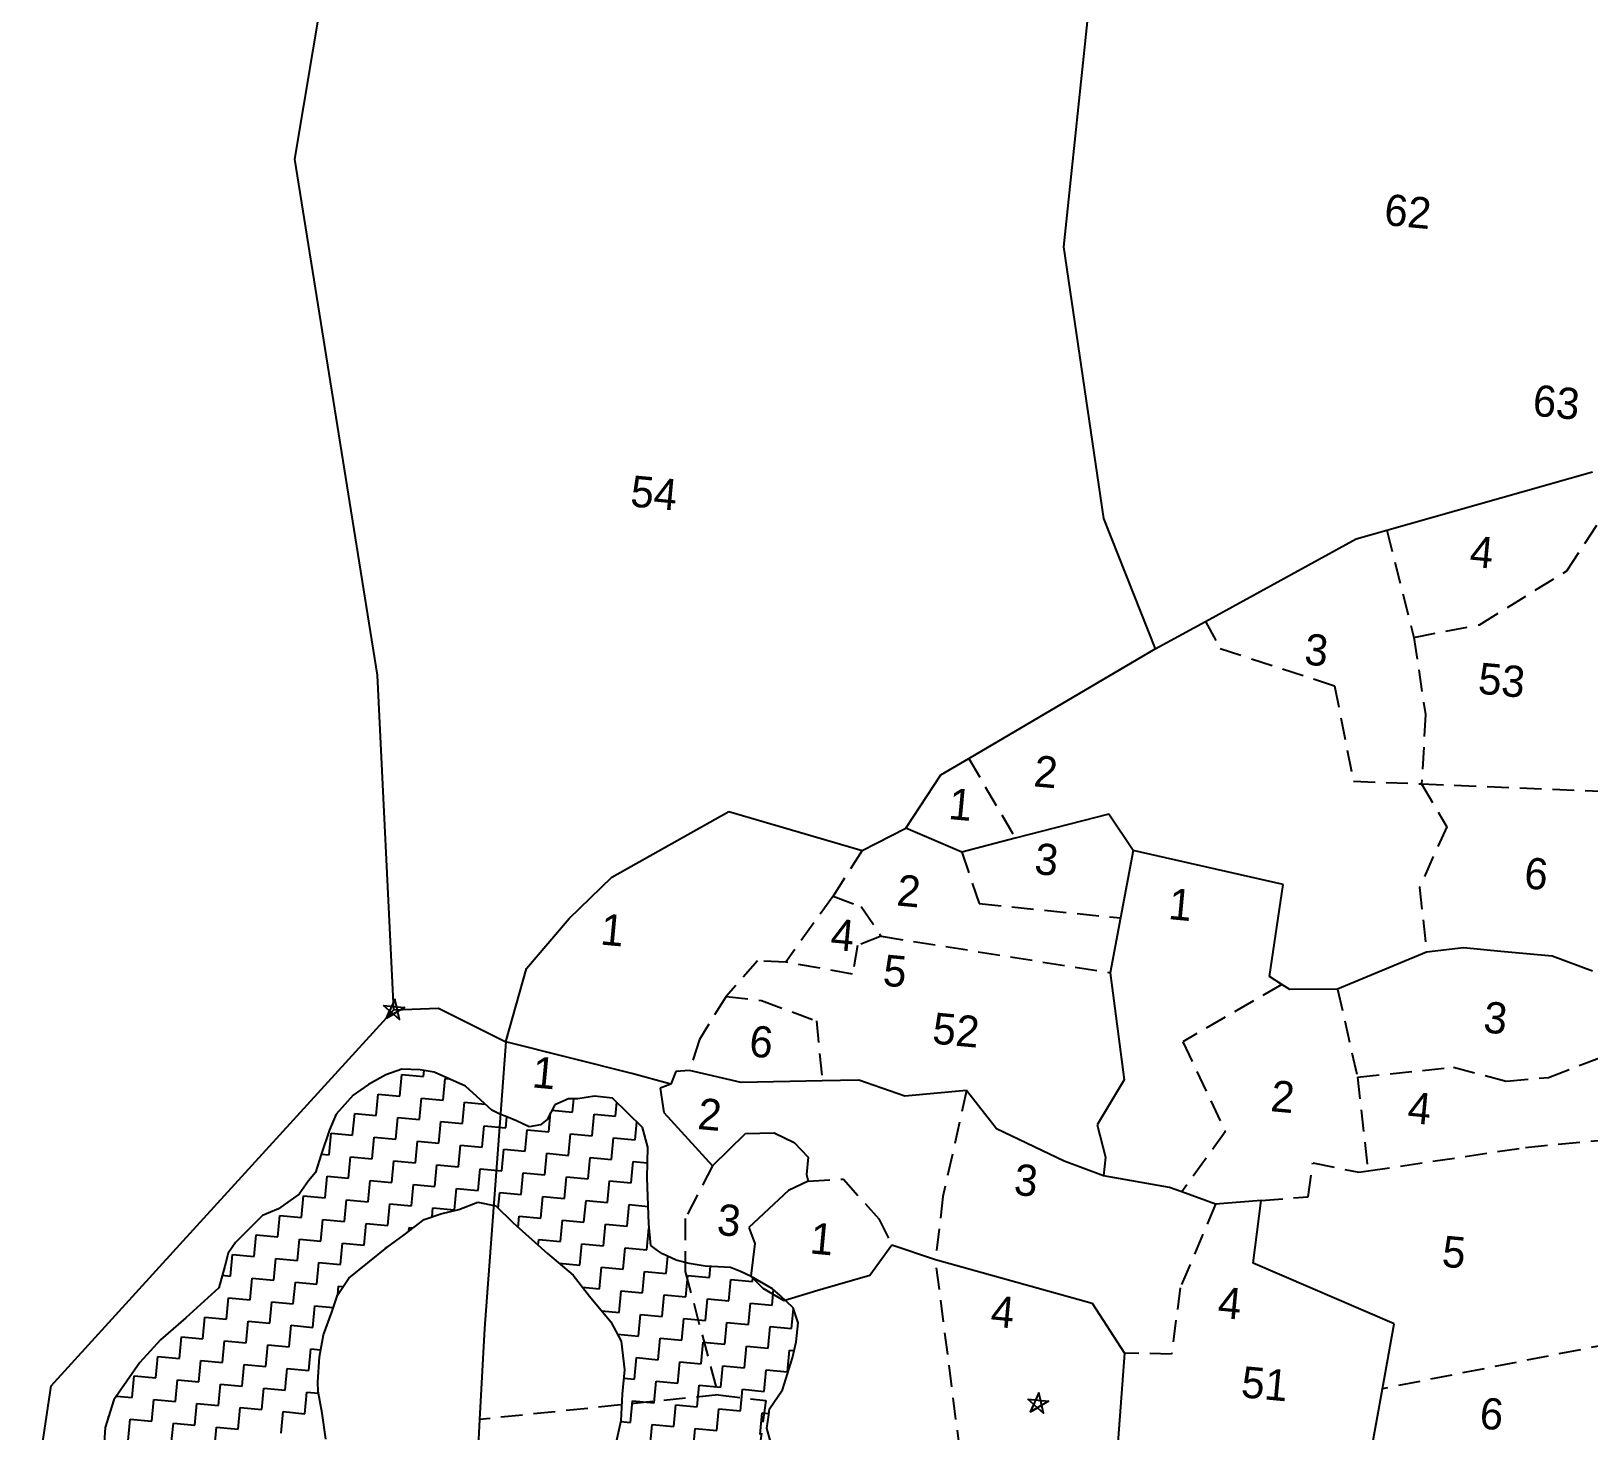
# Model space of a CAD drawing. Header units: metres. Extents: x 292095 to 294306, y 2100393 to 2102799.
# Drawn here: x 293030.7 to 293387.5, y 2101280.3 to 2101600.8 of the extents above; entities that cross this region are included whole.
import ezdxf
from ezdxf.enums import TextEntityAlignment as Align

# ---------------------------------------------------------------- set-up
doc = ezdxf.new("R2010")
doc.units = ezdxf.units.M
doc.header["$MEASUREMENT"] = 0
doc.linetypes.add('DASHED', pattern=[0.75, 0.5, -0.25])
for name, color, linetype in [('POLY_HATCH', 12, 'Continuous'), ('POLY_PARCEL', 6, 'Continuous'), ('POLY_SUBPARCEL', 6, 'DASHED'), ('TEXT_MAPIN', 7, 'Continuous'), ('TEXT_PARCEL', 7, 'Continuous')]:
    doc.layers.add(name, color=color, linetype=linetype)
doc.styles.add('TEXT_MAP', font='')
doc.styles.get('TEXT_MAP').set_extended_font_data('Kruti Dev 050')

msp = doc.modelspace()

# ---------------------------------------------------------------- linework, layer by layer
for points in [[(293111.42, 2101377.73), (293116.22, 2101377.28), (293112.07, 2101374.82), (293112.8, 2101376.52)], [(293113.99, 2101379.25), (293112.07, 2101374.82), (293113.66, 2101375.76), (293115.04, 2101374.54)], [(293261.5, 2101289.07), (293259.59, 2101284.64), (293261.17, 2101285.57), (293262.56, 2101284.36)], [(293258.94, 2101287.54), (293263.74, 2101287.09), (293259.59, 2101284.63), (293260.32, 2101286.33)]]:
    msp.add_lwpolyline(points, close=True)
for points in [[(293112.8, 2101376.52), (293113.66, 2101375.76)], [(293260.32, 2101286.33), (293261.17, 2101285.57)]]:
    msp.add_lwpolyline(points)
at = {"layer": 'POLY_HATCH'}
for p, q in [((293111.95, 2101361.85), (293108, 2101359.65)), ((293115.59, 2101363.15), (293111.95, 2101361.85)), ((293119.78, 2101362.99), (293115.59, 2101363.15)), ((293123.01, 2101362.45), (293119.78, 2101362.99)), ((293130.19, 2101359.21), (293123.01, 2101362.45)), ((293104.49, 2101357.17), (293100.58, 2101352.86)), ((293108, 2101359.65), (293104.49, 2101357.17)), ((293136.24, 2101353.73), (293130.19, 2101359.21)), ((293153.79, 2101356.3), (293150.63, 2101354.96)), ((293155.9, 2101356.33), (293153.79, 2101356.3)), ((293159.7, 2101356.91), (293155.9, 2101356.33)), ((293163.88, 2101356.52), (293159.7, 2101356.91)), ((293170.74, 2101349.8), (293163.88, 2101356.52)), ((293100.58, 2101352.86), (293099.07, 2101349.26)), ((293138.03, 2101352.86), (293136.24, 2101353.73)), ((293139.61, 2101352.25), (293138.03, 2101352.86)), ((293150.63, 2101354.96), (293148.91, 2101351.61)), ((293099.07, 2101349.26), (293097.14, 2101343.59)), ((293141.86, 2101351.33), (293139.61, 2101352.25)), ((293144.77, 2101349.89), (293141.86, 2101351.33)), ((293147.39, 2101350.35), (293144.77, 2101349.89)), ((293148.91, 2101351.61), (293147.39, 2101350.35)), ((293171.95, 2101345.24), (293170.74, 2101349.8)), ((293097.14, 2101343.59), (293095.82, 2101339.5)), ((293171.76, 2101338.24), (293171.95, 2101345.24)), ((293095.82, 2101339.5), (293094.23, 2101337.55)), ((293094.23, 2101337.55), (293092.07, 2101334.47)), ((293172.18, 2101327.68), (293171.76, 2101338.24)), ((293090.06, 2101333.03), (293087.32, 2101331.18)), ((293092.07, 2101334.47), (293090.06, 2101333.03)), ((293128.63, 2101331.01), (293133, 2101332.7)), ((293133, 2101332.7), (293137.13, 2101331.85)), ((293137.13, 2101331.85), (293140.99, 2101327.98)), ((293083.66, 2101329.65), (293077.47, 2101323.44)), ((293087.32, 2101331.18), (293083.66, 2101329.65)), ((293116.15, 2101325.16), (293120.69, 2101328.71)), ((293120.69, 2101328.71), (293124.56, 2101329.99)), ((293124.56, 2101329.99), (293128.63, 2101331.01)), ((293140.99, 2101327.98), (293148.98, 2101320.92)), ((293172.65, 2101322.72), (293172.18, 2101327.68)), ((293112.13, 2101322.26), (293116.15, 2101325.16)), ((293075.84, 2101321.02), (293075.09, 2101318.05)), ((293077.47, 2101323.44), (293075.84, 2101321.02)), ((293103.43, 2101315.29), (293112.13, 2101322.26)), ((293148.98, 2101320.92), (293154.84, 2101315.93)), ((293174.19, 2101321.64), (293172.65, 2101322.72)), ((293175.28, 2101320.84), (293174.19, 2101321.64)), ((293177.31, 2101319.95), (293175.28, 2101320.84)), ((293075.09, 2101318.05), (293073.68, 2101313.04)), ((293178.42, 2101319.38), (293177.31, 2101319.95)), ((293181.4, 2101318.63), (293178.42, 2101319.38)), ((293185.09, 2101318.05), (293181.4, 2101318.63)), ((293190.91, 2101317.74), (293185.09, 2101318.05)), ((293193.16, 2101316.83), (293190.91, 2101317.74)), ((293100.84, 2101311.36), (293103.43, 2101315.29)), ((293154.84, 2101315.93), (293158.6, 2101311.13)), ((293195.63, 2101315.66), (293193.16, 2101316.83)), ((293200.51, 2101312.86), (293195.63, 2101315.66)), ((293073.68, 2101313.04), (293066.16, 2101306.21)), ((293099.54, 2101307.5), (293100.84, 2101311.36)), ((293158.6, 2101311.13), (293163.44, 2101305.3)), ((293202.24, 2101311.3), (293200.51, 2101312.86)), ((293205.25, 2101308.44), (293202.24, 2101311.3)), ((293097.65, 2101302.3), (293099.54, 2101307.5)), ((293206.34, 2101305.07), (293205.25, 2101308.44)), ((293066.16, 2101306.21), (293060.31, 2101301.15)), ((293163.44, 2101305.3), (293165.83, 2101300.86)), ((293205.93, 2101300.66), (293206.34, 2101305.07)), ((293060.31, 2101301.15), (293055.61, 2101295.97)), ((293096.71, 2101297.24), (293097.65, 2101302.3)), ((293165.83, 2101300.86), (293166.61, 2101294.24)), ((293205.11, 2101297), (293205.93, 2101300.66)), ((293055.61, 2101295.97), (293049.66, 2101287.41)), ((293096.4, 2101291.42), (293096.71, 2101297.24)), ((293202.8, 2101289.73), (293205.11, 2101297)), ((293166.61, 2101294.24), (293166.09, 2101288.67)), ((293096.44, 2101289.32), (293096.4, 2101291.42)), ((293097.37, 2101284.32), (293096.44, 2101289.32)), ((293166.09, 2101288.67), (293165.76, 2101282.62)), ((293199.81, 2101285.33), (293202.8, 2101289.73)), ((293049.66, 2101287.41), (293047.66, 2101281.05)), ((293199.68, 2101283.94), (293199.81, 2101285.33)), ((293098.22, 2101278.39), (293097.37, 2101284.32)), ((293165.76, 2101282.62), (293164.54, 2101277.13)), ((293199.17, 2101280.95), (293199.68, 2101283.94)), ((293047.66, 2101281.05), (293047.13, 2101272.91)), ((293200.05, 2101277.9), (293199.17, 2101280.95))]:
    msp.add_line(p, q, dxfattribs=at)
at = {"layer": 'POLY_HATCH', "linetype": 'Continuous'}
for p, q in [((293115.15, 2101356.98), (293115.61, 2101361.92)), ((293115.61, 2101361.92), (293120.55, 2101361.46)), ((293120.55, 2101361.46), (293120.68, 2101362.84)), ((293125.03, 2101356.05), (293125.49, 2101361)), ((293125.49, 2101361), (293126.43, 2101360.91)), ((293109.74, 2101352.5), (293110.2, 2101357.44)), ((293110.2, 2101357.44), (293115.15, 2101356.98)), ((293119.63, 2101351.57), (293120.09, 2101356.52)), ((293120.09, 2101356.52), (293125.03, 2101356.05)), ((293154.68, 2101353.28), (293154.97, 2101356.32)), ((293104.34, 2101348.02), (293104.8, 2101352.96)), ((293104.8, 2101352.96), (293109.74, 2101352.5)), ((293129.51, 2101350.65), (293129.97, 2101355.59)), ((293129.97, 2101355.59), (293134.67, 2101355.15)), ((293149.28, 2101348.8), (293149.68, 2101353.12)), ((293149.99, 2101353.72), (293154.68, 2101353.28)), ((293159.16, 2101347.87), (293159.63, 2101352.82)), ((293159.63, 2101352.82), (293164.57, 2101352.35)), ((293164.57, 2101352.35), (293164.87, 2101355.55)), ((293114.22, 2101347.1), (293114.68, 2101352.04)), ((293114.68, 2101352.04), (293119.63, 2101351.57)), ((293124.11, 2101346.17), (293124.57, 2101351.11)), ((293124.57, 2101351.11), (293129.51, 2101350.65)), ((293133.99, 2101345.25), (293134.45, 2101350.19)), ((293134.45, 2101350.19), (293139.39, 2101349.72)), ((293139.39, 2101349.72), (293139.63, 2101352.24)), ((293143.87, 2101344.32), (293144.34, 2101349.26)), ((293144.34, 2101349.26), (293149.28, 2101348.8)), ((293169.05, 2101346.95), (293169.43, 2101351.08)), ((293098.93, 2101343.54), (293099.39, 2101348.48)), ((293099.39, 2101348.48), (293104.34, 2101348.02)), ((293108.82, 2101342.62), (293109.28, 2101347.56)), ((293109.28, 2101347.56), (293114.22, 2101347.1)), ((293118.7, 2101341.69), (293119.16, 2101346.63)), ((293119.16, 2101346.63), (293124.11, 2101346.17)), ((293128.59, 2101340.77), (293129.05, 2101345.71)), ((293129.05, 2101345.71), (293133.99, 2101345.25)), ((293153.76, 2101343.39), (293154.22, 2101348.34)), ((293154.22, 2101348.34), (293159.16, 2101347.87)), ((293163.64, 2101342.47), (293164.11, 2101347.41)), ((293164.11, 2101347.41), (293169.05, 2101346.95)), ((293097.18, 2101343.7), (293098.93, 2101343.54)), ((293103.41, 2101338.14), (293103.87, 2101343.08)), ((293103.87, 2101343.08), (293108.82, 2101342.62)), ((293113.3, 2101337.21), (293113.76, 2101342.15)), ((293113.76, 2101342.15), (293118.7, 2101341.69)), ((293138.47, 2101339.84), (293138.93, 2101344.78)), ((293138.93, 2101344.78), (293143.87, 2101344.32)), ((293148.35, 2101338.92), (293148.82, 2101343.86)), ((293148.82, 2101343.86), (293153.76, 2101343.39)), ((293158.24, 2101337.99), (293158.7, 2101342.93)), ((293158.7, 2101342.93), (293163.64, 2101342.47)), ((293168.12, 2101337.07), (293168.59, 2101342.01)), ((293168.59, 2101342.01), (293171.86, 2101341.7)), ((293098.01, 2101333.66), (293098.47, 2101338.6)), ((293098.47, 2101338.6), (293103.41, 2101338.14)), ((293123.18, 2101336.29), (293123.64, 2101341.23)), ((293123.64, 2101341.23), (293128.59, 2101340.77)), ((293133.06, 2101335.36), (293133.53, 2101340.3)), ((293133.53, 2101340.3), (293138.47, 2101339.84)), ((293142.95, 2101334.44), (293143.41, 2101339.38)), ((293143.41, 2101339.38), (293148.35, 2101338.92)), ((293152.83, 2101333.51), (293153.3, 2101338.45)), ((293153.3, 2101338.45), (293158.24, 2101337.99)), ((293107.89, 2101332.73), (293108.35, 2101337.67)), ((293108.35, 2101337.67), (293113.3, 2101337.21)), ((293117.78, 2101331.81), (293118.24, 2101336.75)), ((293118.24, 2101336.75), (293123.18, 2101336.29)), ((293127.66, 2101330.88), (293128.12, 2101335.82)), ((293128.12, 2101335.82), (293133.06, 2101335.36)), ((293137.67, 2101331.31), (293138.01, 2101334.9)), ((293138.01, 2101334.9), (293142.95, 2101334.44)), ((293162.72, 2101332.59), (293163.18, 2101337.53)), ((293163.18, 2101337.53), (293168.12, 2101337.07)), ((293092.6, 2101329.18), (293093.07, 2101334.12)), ((293093.07, 2101334.12), (293098.01, 2101333.66)), ((293102.49, 2101328.25), (293102.95, 2101333.19)), ((293102.95, 2101333.19), (293107.89, 2101332.73)), ((293112.37, 2101327.33), (293112.83, 2101332.27)), ((293112.83, 2101332.27), (293117.78, 2101331.81)), ((293122.53, 2101329.32), (293122.72, 2101331.34)), ((293122.72, 2101331.34), (293127.66, 2101330.88)), ((293147.43, 2101329.03), (293147.89, 2101333.97)), ((293147.89, 2101333.97), (293152.83, 2101333.51)), ((293157.31, 2101328.11), (293157.78, 2101333.05)), ((293157.78, 2101333.05), (293162.72, 2101332.59)), ((293167.2, 2101327.18), (293167.66, 2101332.12)), ((293167.66, 2101332.12), (293172.02, 2101331.71)), ((293087.2, 2101324.7), (293087.66, 2101329.64)), ((293087.66, 2101329.64), (293092.6, 2101329.18)), ((293097.08, 2101323.77), (293097.54, 2101328.71)), ((293097.54, 2101328.71), (293102.49, 2101328.25)), ((293106.97, 2101322.85), (293107.43, 2101327.79)), ((293107.43, 2101327.79), (293112.37, 2101327.33)), ((293142.24, 2101326.87), (293142.49, 2101329.49)), ((293142.49, 2101329.49), (293147.43, 2101329.03)), ((293151.91, 2101323.63), (293152.37, 2101328.57)), ((293152.37, 2101328.57), (293157.31, 2101328.11)), ((293161.79, 2101322.7), (293162.26, 2101327.64)), ((293162.26, 2101327.64), (293167.2, 2101327.18)), ((293081.79, 2101320.22), (293082.26, 2101325.16)), ((293082.26, 2101325.16), (293087.2, 2101324.7)), ((293091.68, 2101319.29), (293092.14, 2101324.23)), ((293092.14, 2101324.23), (293097.08, 2101323.77)), ((293117.23, 2101326.01), (293117.31, 2101326.86)), ((293117.31, 2101326.86), (293118.22, 2101326.78)), ((293146.85, 2101322.8), (293146.97, 2101324.09)), ((293146.97, 2101324.09), (293151.91, 2101323.63)), ((293171.68, 2101321.78), (293172.14, 2101326.72)), ((293172.14, 2101326.72), (293172.27, 2101326.71)), ((293076.39, 2101315.74), (293076.85, 2101320.68)), ((293076.85, 2101320.68), (293081.79, 2101320.22)), ((293101.56, 2101318.37), (293102.02, 2101323.31)), ((293102.02, 2101323.31), (293106.97, 2101322.85)), ((293111.88, 2101322.06), (293111.91, 2101322.38)), ((293111.91, 2101322.38), (293112.26, 2101322.35)), ((293156.39, 2101318.22), (293156.85, 2101323.16)), ((293156.85, 2101323.16), (293161.79, 2101322.7)), ((293166.27, 2101317.3), (293166.73, 2101322.24)), ((293166.73, 2101322.24), (293171.68, 2101321.78)), ((293086.27, 2101314.81), (293086.74, 2101319.75)), ((293086.74, 2101319.75), (293091.68, 2101319.29)), ((293096.16, 2101313.89), (293096.62, 2101318.83)), ((293096.62, 2101318.83), (293101.56, 2101318.37)), ((293106.49, 2101317.74), (293106.5, 2101317.9)), ((293106.5, 2101317.9), (293106.67, 2101317.89)), ((293151.62, 2101318.67), (293156.39, 2101318.22)), ((293160.87, 2101312.82), (293161.33, 2101317.76)), ((293161.33, 2101317.76), (293166.27, 2101317.3)), ((293176.16, 2101316.37), (293176.52, 2101320.29)), ((293186.04, 2101315.45), (293186.28, 2101317.99)), ((293074.49, 2101315.92), (293076.39, 2101315.74)), ((293080.87, 2101310.33), (293081.33, 2101315.28)), ((293081.33, 2101315.28), (293086.27, 2101314.81)), ((293090.75, 2101309.41), (293091.21, 2101314.35)), ((293091.21, 2101314.35), (293096.16, 2101313.89)), ((293100.92, 2101311.48), (293101.1, 2101313.43)), ((293101.1, 2101313.43), (293102.14, 2101313.33)), ((293170.75, 2101311.89), (293171.21, 2101316.83)), ((293171.21, 2101316.83), (293176.16, 2101316.37)), ((293180.64, 2101310.97), (293181.1, 2101315.91)), ((293181.1, 2101315.91), (293186.04, 2101315.45)), ((293190.52, 2101310.04), (293190.98, 2101314.98)), ((293190.98, 2101314.98), (293195.93, 2101314.52)), ((293195.93, 2101314.52), (293196.01, 2101315.44)), ((293075.46, 2101305.85), (293075.93, 2101310.8)), ((293075.93, 2101310.8), (293080.87, 2101310.33)), ((293085.35, 2101304.93), (293085.81, 2101309.87)), ((293085.81, 2101309.87), (293090.75, 2101309.41)), ((293156.99, 2101313.18), (293160.87, 2101312.82)), ((293165.35, 2101307.41), (293165.81, 2101312.35)), ((293165.81, 2101312.35), (293170.75, 2101311.89)), ((293175.23, 2101306.49), (293175.69, 2101311.43)), ((293175.69, 2101311.43), (293180.64, 2101310.97)), ((293185.12, 2101305.56), (293185.58, 2101310.5)), ((293185.58, 2101310.5), (293190.52, 2101310.04)), ((293200.4, 2101309.12), (293200.74, 2101312.66)), ((293070.06, 2101301.37), (293070.52, 2101306.32)), ((293070.52, 2101306.32), (293075.46, 2101305.85)), ((293095.23, 2101304), (293095.69, 2101308.95)), ((293095.69, 2101308.95), (293099.9, 2101308.55)), ((293161.37, 2101307.78), (293165.35, 2101307.41)), ((293169.83, 2101302.01), (293170.29, 2101306.95)), ((293170.29, 2101306.95), (293175.23, 2101306.49)), ((293195, 2101304.64), (293195.46, 2101309.58)), ((293195.46, 2101309.58), (293200.4, 2101309.12)), ((293204.88, 2101303.71), (293205.31, 2101308.26)), ((293079.94, 2101300.45), (293080.41, 2101305.39)), ((293080.41, 2101305.39), (293085.35, 2101304.93)), ((293089.83, 2101299.52), (293090.29, 2101304.47)), ((293090.29, 2101304.47), (293095.23, 2101304)), ((293179.71, 2101301.08), (293180.17, 2101306.02)), ((293180.17, 2101306.02), (293185.12, 2101305.56)), ((293189.6, 2101300.16), (293190.06, 2101305.1)), ((293190.06, 2101305.1), (293195, 2101304.64)), ((293199.48, 2101299.23), (293199.94, 2101304.17)), ((293199.94, 2101304.17), (293204.88, 2101303.71)), ((293064.65, 2101296.89), (293065.12, 2101301.84)), ((293065.12, 2101301.84), (293070.06, 2101301.37)), ((293074.54, 2101295.97), (293075, 2101300.91)), ((293075, 2101300.91), (293079.94, 2101300.45)), ((293084.42, 2101295.04), (293084.89, 2101299.99)), ((293084.89, 2101299.99), (293089.83, 2101299.52)), ((293164.97, 2101302.46), (293169.83, 2101302.01)), ((293174.31, 2101296.6), (293174.77, 2101301.54)), ((293174.77, 2101301.54), (293179.71, 2101301.08)), ((293184.19, 2101295.68), (293184.65, 2101300.62)), ((293184.65, 2101300.62), (293189.6, 2101300.16)), ((293194.08, 2101294.75), (293194.54, 2101299.69)), ((293194.54, 2101299.69), (293199.48, 2101299.23)), ((293059.25, 2101292.41), (293059.71, 2101297.36)), ((293059.71, 2101297.36), (293064.65, 2101296.89)), ((293069.13, 2101291.49), (293069.6, 2101296.43)), ((293069.6, 2101296.43), (293074.54, 2101295.97)), ((293094.31, 2101294.12), (293094.77, 2101299.06)), ((293094.77, 2101299.06), (293097.01, 2101298.85)), ((293168.9, 2101292.12), (293169.36, 2101297.07)), ((293169.36, 2101297.07), (293174.31, 2101296.6)), ((293178.79, 2101291.2), (293179.25, 2101296.14)), ((293179.25, 2101296.14), (293184.19, 2101295.68)), ((293203.96, 2101293.83), (293204.42, 2101298.77)), ((293204.42, 2101298.77), (293205.48, 2101298.67)), ((293053.84, 2101287.94), (293054.31, 2101292.88)), ((293054.31, 2101292.88), (293059.25, 2101292.41)), ((293079.02, 2101290.56), (293079.48, 2101295.51)), ((293079.48, 2101295.51), (293084.42, 2101295.04)), ((293088.9, 2101289.64), (293089.36, 2101294.58)), ((293089.36, 2101294.58), (293094.31, 2101294.12)), ((293166.44, 2101292.35), (293168.9, 2101292.12)), ((293188.67, 2101290.27), (293189.13, 2101295.22)), ((293189.13, 2101295.22), (293194.08, 2101294.75)), ((293198.55, 2101289.35), (293199.02, 2101294.29)), ((293199.02, 2101294.29), (293203.96, 2101293.83)), ((293063.73, 2101287.01), (293064.19, 2101291.95)), ((293064.19, 2101291.95), (293069.13, 2101291.49)), ((293073.61, 2101286.08), (293074.08, 2101291.03)), ((293074.08, 2101291.03), (293079.02, 2101290.56)), ((293083.5, 2101285.16), (293083.96, 2101290.1)), ((293083.96, 2101290.1), (293088.9, 2101289.64)), ((293093.38, 2101284.23), (293093.84, 2101289.18)), ((293093.84, 2101289.18), (293096.51, 2101288.93)), ((293173.38, 2101286.72), (293173.84, 2101291.66)), ((293173.84, 2101291.66), (293178.79, 2101291.2)), ((293183.27, 2101285.79), (293183.73, 2101290.74)), ((293183.73, 2101290.74), (293188.67, 2101290.27)), ((293193.15, 2101284.87), (293193.61, 2101289.81)), ((293193.61, 2101289.81), (293198.55, 2101289.35)), ((293050.26, 2101288.27), (293053.84, 2101287.94)), ((293058.32, 2101282.53), (293058.79, 2101287.47)), ((293058.79, 2101287.47), (293063.73, 2101287.01)), ((293068.21, 2101281.61), (293068.67, 2101286.55)), ((293068.67, 2101286.55), (293073.61, 2101286.08)), ((293078.09, 2101280.68), (293078.56, 2101285.62)), ((293078.56, 2101285.62), (293083.5, 2101285.16)), ((293167.98, 2101282.24), (293168.44, 2101287.18)), ((293168.44, 2101287.18), (293173.38, 2101286.72)), ((293177.86, 2101281.31), (293178.32, 2101286.26)), ((293178.32, 2101286.26), (293183.27, 2101285.79)), ((293187.75, 2101280.39), (293188.21, 2101285.33)), ((293188.21, 2101285.33), (293193.15, 2101284.87)), ((293048.42, 2101283.46), (293048.44, 2101283.46)), ((293048.44, 2101283.46), (293048.45, 2101283.56)), ((293052.92, 2101278.05), (293053.38, 2101282.99)), ((293053.38, 2101282.99), (293058.32, 2101282.53)), ((293062.8, 2101277.13), (293063.27, 2101282.07)), ((293063.27, 2101282.07), (293068.21, 2101281.61)), ((293087.98, 2101279.76), (293088.44, 2101284.7)), ((293088.44, 2101284.7), (293093.38, 2101284.23)), ((293165.72, 2101282.45), (293167.98, 2101282.24)), ((293172.46, 2101276.83), (293172.92, 2101281.78)), ((293172.92, 2101281.78), (293177.86, 2101281.31)), ((293197.63, 2101279.46), (293198.09, 2101284.41)), ((293198.09, 2101284.41), (293199.71, 2101284.25)), ((293072.69, 2101276.2), (293073.15, 2101281.14)), ((293073.15, 2101281.14), (293078.09, 2101280.68)), ((293182.34, 2101275.91), (293182.8, 2101280.85)), ((293182.8, 2101280.85), (293187.75, 2101280.39))]:
    msp.add_line(p, q, dxfattribs=at)
at = {"layer": 'POLY_PARCEL'}
for p, q in [((293091.12, 2101571.56), (293099.38, 2101621.25)), ((293274.39, 2101620.89), (293267.12, 2101551.41)), ((293110.04, 2101453.36), (293091.12, 2101571.56)), ((293267.12, 2101551.41), (293276.28, 2101489.23)), ((293341.17, 2101486.54), (293388.32, 2101499.93)), ((293276.28, 2101489.23), (293288.15, 2101459.36)), ((293334.16, 2101484.55), (293341.17, 2101486.54)), ((293299.67, 2101465.67), (293334.16, 2101484.55)), ((293288.15, 2101459.36), (293299.67, 2101465.67)), ((293245.45, 2101434.3), (293288.15, 2101459.36)), ((293113.75, 2101376.73), (293110.04, 2101453.36)), ((293239.07, 2101430.56), (293245.45, 2101434.3)), ((293231.02, 2101418.35), (293239.07, 2101430.56)), ((293163.71, 2101407.09), (293190.47, 2101422.15)), ((293190.47, 2101422.15), (293221.03, 2101413.24)), ((293277.49, 2101421.51), (293256.1, 2101416.01)), ((293283.06, 2101413.22), (293277.49, 2101421.51)), ((293221.03, 2101413.24), (293231.02, 2101418.35)), ((293243.84, 2101412.86), (293231.02, 2101418.35)), ((293256.1, 2101416.01), (293243.84, 2101412.86)), ((293283.06, 2101413.22), (293280.18, 2101397.76)), ((293317.47, 2101405.39), (293283.06, 2101413.22)), ((293153.89, 2101397.64), (293163.71, 2101407.09)), ((293314.35, 2101384.38), (293317.47, 2101405.39)), ((293144.17, 2101386.17), (293153.89, 2101397.64)), ((293280.18, 2101397.76), (293277.84, 2101385.21)), ((293350.3, 2101389.94), (293329.92, 2101381.48)), ((293358.75, 2101390.88), (293350.3, 2101389.94)), ((293367.31, 2101390.08), (293358.75, 2101390.88)), ((293379.02, 2101388.98), (293367.31, 2101390.08)), ((293388.28, 2101385.55), (293379.02, 2101388.98)), ((293139.41, 2101369.4), (293144.17, 2101386.17)), ((293277.84, 2101385.21), (293281.02, 2101360.72)), ((293317.15, 2101382.54), (293314.35, 2101384.38)), ((293318.96, 2101381.36), (293317.15, 2101382.54)), ((293329.92, 2101381.48), (293318.96, 2101381.36)), ((293068.64, 2101327.24), (293113.75, 2101376.73)), ((293113.75, 2101376.73), (293123.99, 2101377.13)), ((293123.99, 2101377.13), (293139.41, 2101369.4)), ((293139.41, 2101369.4), (293134.53, 2101303.76)), ((293168.27, 2101362.16), (293139.41, 2101369.4)), ((293177.2, 2101359.73), (293168.27, 2101362.16)), ((293178.35, 2101362.59), (293177.2, 2101359.73)), ((293181.51, 2101362.84), (293178.35, 2101362.59)), ((293193.35, 2101360.09), (293181.51, 2101362.84)), ((293211.88, 2101360.43), (293193.35, 2101360.09)), ((293220.28, 2101360.58), (293211.88, 2101360.43)), ((293230.8, 2101356.96), (293220.28, 2101360.58)), ((293281.02, 2101360.72), (293274.87, 2101350.36)), ((293177.2, 2101359.73), (293174.8, 2101358.8)), ((293174.8, 2101358.8), (293175.62, 2101353.18)), ((293244.95, 2101358.28), (293230.8, 2101356.96)), ((293251.79, 2101349.43), (293244.95, 2101358.28)), ((293175.62, 2101353.18), (293186.77, 2101341.03)), ((293267.27, 2101342.05), (293251.79, 2101349.43)), ((293274.87, 2101350.36), (293276.77, 2101342.98)), ((293186.77, 2101341.03), (293194.27, 2101348.4)), ((293194.27, 2101348.4), (293200.85, 2101348.54)), ((293200.85, 2101348.54), (293205.44, 2101346.34)), ((293205.44, 2101346.34), (293208.66, 2101343.01)), ((293208.66, 2101343.01), (293208.29, 2101339.01)), ((293276.3, 2101338.69), (293267.27, 2101342.05)), ((293276.77, 2101342.98), (293276.3, 2101338.69)), ((293208.29, 2101339.01), (293208.65, 2101337.47)), ((293291.44, 2101336.01), (293276.3, 2101338.69)), ((293204.16, 2101335.36), (293195.04, 2101326.88)), ((293208.65, 2101337.47), (293204.16, 2101335.36)), ((293294.24, 2101335.01), (293291.44, 2101336.01)), ((293301.95, 2101332.25), (293294.24, 2101335.01)), ((293312.37, 2101333.04), (293301.95, 2101332.25)), ((293310.58, 2101318.69), (293312.37, 2101333.04)), ((293035.28, 2101290.59), (293068.64, 2101327.24)), ((293195.04, 2101326.88), (293196.46, 2101323.22)), ((293196.46, 2101323.22), (293195.51, 2101315.74)), ((293222.77, 2101315.98), (293227.81, 2101322.89)), ((293227.81, 2101322.89), (293237.84, 2101319.57)), ((293237.84, 2101319.57), (293273.74, 2101309.56)), ((293342.86, 2101304.82), (293310.58, 2101318.69)), ((293195.51, 2101315.74), (293198.28, 2101312.95)), ((293210.86, 2101312.53), (293222.77, 2101315.98)), ((293198.28, 2101312.95), (293203.12, 2101310.17)), ((293203.12, 2101310.17), (293210.86, 2101312.53)), ((293273.74, 2101309.56), (293281.12, 2101298.12)), ((293134.53, 2101303.76), (293133.41, 2101282.9)), ((293340.19, 2101289.94), (293342.86, 2101304.82)), ((293281.12, 2101298.12), (293279.28, 2101273.53)), ((293030.71, 2101260.16), (293035.28, 2101290.59)), ((293337.6, 2101275.55), (293340.19, 2101289.94)), ((293133.41, 2101282.9), (293132.8, 2101271.73))]:
    msp.add_line(p, q, dxfattribs=at)
at = {"layer": 'POLY_SUBPARCEL', "ltscale": 10}
for p, q in [((293382.42, 2101477.25), (293393.21, 2101493.71)), ((293341.17, 2101486.54), (293347.35, 2101461.98)), ((293362.42, 2101464.92), (293382.42, 2101477.25)), ((293299.67, 2101465.67), (293303.03, 2101459.46)), ((293347.35, 2101461.98), (293362.42, 2101464.92)), ((293347.35, 2101461.98), (293350.05, 2101444.33)), ((293303.03, 2101459.46), (293329.2, 2101450.92)), ((293329.2, 2101450.92), (293333.54, 2101429.07)), ((293350.05, 2101444.33), (293349.15, 2101428.48)), ((293245.45, 2101434.3), (293256.1, 2101416.01)), ((293333.54, 2101429.07), (293349.15, 2101428.48)), ((293349.15, 2101428.48), (293402.46, 2101426.26)), ((293349.15, 2101428.48), (293354.9, 2101418.66)), ((293354.9, 2101418.66), (293348.66, 2101404.75)), ((293221.03, 2101413.24), (293214.36, 2101402.72)), ((293243.84, 2101412.86), (293247.85, 2101401.03)), ((293214.36, 2101402.72), (293203.53, 2101387.62)), ((293214.36, 2101402.72), (293220.82, 2101400.37)), ((293348.66, 2101404.75), (293350.3, 2101389.94)), ((293220.82, 2101400.37), (293225.4, 2101393.57)), ((293247.85, 2101401.03), (293280.18, 2101397.76)), ((293225.4, 2101393.57), (293219.98, 2101391.47)), ((293225.4, 2101393.57), (293277.84, 2101385.21)), ((293219.98, 2101391.47), (293218.79, 2101384.91)), ((293197.05, 2101387.96), (293189.88, 2101379.79)), ((293203.53, 2101387.62), (293197.05, 2101387.96)), ((293218.79, 2101384.91), (293203.53, 2101387.62)), ((293317.15, 2101382.54), (293294.49, 2101369.42)), ((293329.92, 2101381.48), (293334.46, 2101361.28)), ((293189.88, 2101379.79), (293183.74, 2101369.93)), ((293189.88, 2101379.79), (293197.94, 2101378.88)), ((293197.94, 2101378.88), (293210.57, 2101374.18)), ((293210.57, 2101374.18), (293211.88, 2101360.43)), ((293183.74, 2101369.93), (293181.51, 2101362.84)), ((293294.49, 2101369.42), (293304.16, 2101348.8)), ((293334.46, 2101361.28), (293356.43, 2101363.57)), ((293356.43, 2101363.57), (293368.6, 2101360.4)), ((293378.25, 2101361.24), (293390.29, 2101365.91)), ((293334.46, 2101361.28), (293336.89, 2101339.83)), ((293368.6, 2101360.4), (293378.25, 2101361.24)), ((293244.95, 2101358.28), (293239.54, 2101333.98)), ((293304.16, 2101348.8), (293294.24, 2101335.01)), ((293372.98, 2101345.21), (293408.84, 2101348.67)), ((293336.89, 2101339.83), (293372.98, 2101345.21)), ((293186.77, 2101341.03), (293180.5, 2101328.95)), ((293323.2, 2101333.92), (293324.21, 2101341.65)), ((293324.21, 2101341.65), (293334.74, 2101339.51)), ((293334.74, 2101339.51), (293336.89, 2101339.83)), ((293208.65, 2101337.47), (293216.72, 2101337.94)), ((293216.72, 2101337.94), (293224.85, 2101328.88)), ((293239.54, 2101333.98), (293237.84, 2101319.57)), ((293301.95, 2101332.25), (293293.88, 2101313.07)), ((293312.37, 2101333.04), (293323.2, 2101333.92)), ((293180.5, 2101328.95), (293180.52, 2101316.77)), ((293224.85, 2101328.88), (293227.81, 2101322.89)), ((293244.41, 2101268.04), (293237.84, 2101319.57)), ((293180.52, 2101316.77), (293188.03, 2101288.53)), ((293293.88, 2101313.07), (293291.88, 2101297.9)), ((293400.24, 2101301.78), (293340.19, 2101289.94)), ((293291.88, 2101297.9), (293281.12, 2101298.12)), ((293188.03, 2101288.53), (293133.41, 2101282.9)), ((293188.03, 2101288.53), (293198.93, 2101287.22)), ((293198.93, 2101287.22), (293196.85, 2101271.18))]:
    msp.add_line(p, q, dxfattribs=at)

# ---------------------------------------------------------------- texts
at = {"layer": 'TEXT_MAPIN', "style": 'TEXT_MAP'}
for s, p in [('4', (293362.94, 2101481.54)), ('3', (293325.08, 2101459.14)), ('2', (293263.11, 2101431.29)), ('1', (293243.58, 2101423.75)), ('3', (293263.27, 2101411.17)), ('6', (293375.42, 2101407.9)), ('2', (293231.72, 2101404)), ('1', (293293.94, 2101400.83)), ('1', (293163.85, 2101395.01)), ('4', (293216.57, 2101393.87)), ('5', (293228.55, 2101385.56)), ('3', (293366.09, 2101374.89)), ('6', (293197.94, 2101369.41)), ('1', (293148.21, 2101362.3)), ('2', (293317.36, 2101356.9)), ('2', (293186.14, 2101352.81)), ('4', (293348.7, 2101354.19)), ('3', (293258.57, 2101337.7)), ('3', (293190.55, 2101328.54)), ('1', (293211.83, 2101324.27)), ('5', (293356.58, 2101321.19)), ('4', (293253.23, 2101307.55)), ('4', (293305.24, 2101309.56)), ('6', (293365.21, 2101284.21))]:
    msp.add_text(s, height=7.15, rotation=354.6533, dxfattribs=at).set_placement(p, align=Align.MIDDLE)
at = {"layer": 'TEXT_PARCEL', "style": 'TEXT_MAP'}
for s, p in [('62', (293346.01, 2101559.55)), ('63', (293380.02, 2101515.87)), ('54', (293173.36, 2101495.04)), ('53', (293367.51, 2101452.22)), ('52', (293242.53, 2101372.09)), ('51', (293313.24, 2101291.04))]:
    msp.add_text(s, height=7.148, rotation=354.6533, dxfattribs=at).set_placement(p, align=Align.MIDDLE)

doc.saveas('drawing.dxf')
